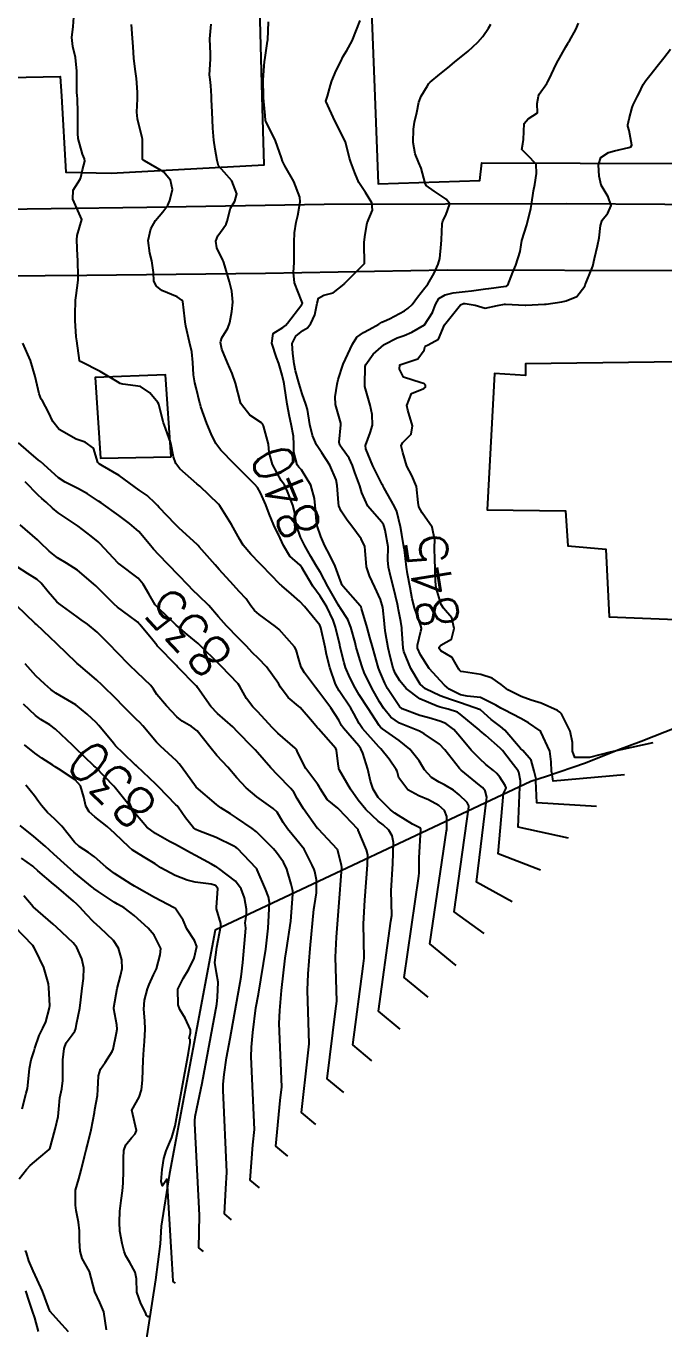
# Model space of a CAD drawing. Header units: metres. Extents: x 307586 to 320046, y 7427249 to 7434250.
# Drawn here: x 319494 to 319557.1, y 7428628 to 7428756.9 of the extents above; entities that cross this region are included whole.
import ezdxf
from ezdxf.enums import TextEntityAlignment as Align

# ---------------------------------------------------------------- set-up
doc = ezdxf.new("R2010")
doc.units = ezdxf.units.M
doc.header["$MEASUREMENT"] = 0
for name, color, linetype in [('Area', 45, 'Continuous'), ('Cotas', 45, 'Continuous'), ('Curvas de Nivel 1m', 11, 'Continuous'), ('Curvas de Nivel 5m', 15, 'Continuous'), ('Edificações', 30, 'Continuous'), ('Vias Primárias', 230, 'Continuous')]:
    doc.layers.add(name, color=color, linetype=linetype)
doc.styles.add('Style-STANDARD', font='STANDARD.shx')

msp = doc.modelspace()

# ---------------------------------------------------------------- linework, layer by layer
at = {"layer": 'Area'}
msp.add_polyline3d([(319558.42, 7428687.57, 845.15), (319554.83, 7428686.13, 845.5), (319552.5, 7428685.3, 845.86), (319549.33, 7428683.99, 845.67), (319545.47, 7428682.69, 852.3), (319543.92, 7428682.2, 843.13), (319512.7, 7428667.47, 0.03), (319508.17, 7428643.43, 827.41), (319507.34, 7428638.2, 827.09), (319507.26, 7428636.45, 827.18), (319506.81, 7428632.91, 826.7), (319505.06, 7428621.64, 825.88), (319504.81, 7428618.86, 830.16), (319503.83, 7428613.63, 826.97), (319502.09, 7428600.78, 822.8), (319501.4, 7428596.1, 822.7), (319500.56, 7428591.57, 821.16), (319498.28, 7428576.62, 822.18), (319498.15, 7428575.66, 822.3), (319497.5, 7428571.17, 822.11), (319497.42, 7428568.26, 822.09), (319496.98, 7428565.78, 822.77), (319495.34, 7428555.19, 822.14)], dxfattribs=at)
at = {"layer": 'Curvas de Nivel 1m', "flags": 128}
for points, elevation in [([(319499.06, 7428749.95), (319499.03, 7428750.4), (319499.01, 7428751.78), (319499.01, 7428752.45), (319498.87, 7428753.78), (319498.61, 7428754.88), (319498.53, 7428755.78), (319498.66, 7428756.86), (319498.72, 7428757.78)], 838), ([(319505.01, 7428749.95), (319505.01, 7428750.36), (319504.9, 7428751.71), (319504.77, 7428752.62), (319504.65, 7428753.71), (319504.59, 7428754.83), (319504.53, 7428755.71), (319504.42, 7428757.04)], 839), ([(319517.48, 7428749.95), (319517.43, 7428751.55), (319517.58, 7428753.43), (319517.6, 7428753.55), (319517.71, 7428754.24), (319517.88, 7428755.39), (319517.9, 7428755.55), (319517.97, 7428757.32)], 841), ([(319523.79, 7428749.95), (319524.1, 7428751.05), (319524.22, 7428751.47), (319524.65, 7428752.51), (319525.14, 7428753.47), (319525.33, 7428753.84), (319525.71, 7428754.47), (319526.23, 7428755.45), (319526.67, 7428756.51), (319527.03, 7428757.44)], 842), ([(319533.06, 7428749.95), (319533.07, 7428749.96), (319533.68, 7428750.98), (319533.83, 7428751.21), (319533.97, 7428751.36), (319534.9, 7428752.14), (319535.7, 7428752.78), (319536.37, 7428753.33), (319537.71, 7428754.42), (319538.19, 7428754.83), (319538.66, 7428755.3), (319539.16, 7428755.87), (319539.74, 7428756.69), (319539.97, 7428757.07)], 843), ([(319544.68, 7428749.95), (319544.73, 7428750.17), (319545.49, 7428751.22), (319545.57, 7428751.34), (319545.69, 7428751.57), (319546.46, 7428753.21), (319547.37, 7428754.85), (319547.57, 7428755.19), (319547.62, 7428755.29), (319547.73, 7428755.45), (319548.37, 7428756.56), (319548.61, 7428757.18)], 844), ([(319536.53, 7428664), (319533.92, 7428666.15), (319535.57, 7428677.3), (319535.59, 7428677.41), (319535.59, 7428677.86), (319535.59, 7428678.72), (319535.37, 7428679.32), (319534.82, 7428679.82), (319533.78, 7428680.39), (319532.83, 7428680.78), (319531.74, 7428681.37), (319530.85, 7428682.56), (319530.68, 7428683.2), (319530.59, 7428683.38), (319529.89, 7428684.41), (319529.09, 7428685.41), (319528.89, 7428685.63), (319527.26, 7428687.43), (319526.92, 7428687.93), (319526.41, 7428688.92), (319526.1, 7428689.44), (319524.96, 7428691.16), (319524.78, 7428691.46), (319524.61, 7428691.82), (319524.02, 7428693.47), (319523.72, 7428694.75), (319523.57, 7428695.47), (319523.13, 7428697.38), (319523.11, 7428697.48), (319523.03, 7428697.64), (319521.53, 7428699.5), (319521.06, 7428699.99), (319520.26, 7428700.7), (319519.3, 7428701.53), (319519.18, 7428701.63), (319519.08, 7428701.72), (319517.3, 7428703.55), (319517.1, 7428703.75), (319516.22, 7428704.67), (319515.47, 7428705.57), (319515.13, 7428706.12), (319514.31, 7428707.59), (319513.17, 7428709.44), (319513.04, 7428709.6), (319511.19, 7428711.38), (319511.06, 7428711.49), (319510.87, 7428711.62), (319509.21, 7428713.12), (319508.79, 7428713.65), (319508.58, 7428714.3), (319508.3, 7428715.66), (319507.79, 7428717.14), (319507.6, 7428717.67), (319507.28, 7428718.82), (319507.11, 7428719.49), (319507.01, 7428719.67), (319506.23, 7428720.61), (319505.31, 7428721.25), (319503.55, 7428721.48), (319503.31, 7428721.56), (319503.05, 7428721.72), (319501.33, 7428722.75), (319499.43, 7428723.68), (319499.34, 7428723.72), (319499.3, 7428723.77), (319499.28, 7428723.83), (319499, 7428725.77), (319498.96, 7428726.18), (319498.86, 7428727.78), (319498.84, 7428728.34), (319498.89, 7428729.78), (319498.95, 7428730.24), (319499.15, 7428731.77), (319499.16, 7428732.05), (319499.1, 7428733.77), (319499.09, 7428734.15), (319499.02, 7428735.77), (319499.06, 7428736.2), (319499.51, 7428737.77), (319498.63, 7428739.78), (319498.66, 7428740.66), (319499.33, 7428741.77), (319499.4, 7428741.93), (319499.57, 7428742.69), (319499.81, 7428743.54), (319499.78, 7428743.77), (319499.59, 7428744.23), (319499.16, 7428745.77), (319499.12, 7428746.26), (319499.13, 7428747.78), (319499.12, 7428748.29), (319499.07, 7428749.78), (319499.06, 7428749.95)], 838), ([(319539.31, 7428667.14), (319536.32, 7428669.31), (319537.78, 7428679.68), (319537.78, 7428679.78), (319537.63, 7428680.11), (319536.84, 7428680.87), (319536.27, 7428681.32), (319535.38, 7428681.86), (319534.85, 7428682.11), (319534.09, 7428682.57), (319533.39, 7428683.35), (319533.19, 7428683.68), (319532.87, 7428684.23), (319531.95, 7428685.37), (319530.9, 7428686.24), (319529.24, 7428687.41), (319529.06, 7428687.55), (319528.92, 7428687.73), (319527.81, 7428689.42), (319526.95, 7428690.77), (319526.55, 7428691.44), (319526.01, 7428692.48), (319525.6, 7428693.45), (319525.45, 7428693.92), (319525.06, 7428695.46), (319525.01, 7428695.7), (319524.58, 7428697.46), (319524.35, 7428698.16), (319523.73, 7428699.47), (319523.07, 7428700.51), (319522.36, 7428701.49), (319521.25, 7428703.35), (319521.17, 7428703.5), (319521.1, 7428703.57), (319520.07, 7428704.47), (319519.46, 7428705.52), (319519.13, 7428706.25), (319518.49, 7428707.54), (319518.04, 7428708.66), (319517.71, 7428709.54), (319517.18, 7428710.73), (319516.88, 7428711.25), (319516.62, 7428711.56), (319515.21, 7428712.98), (319514.58, 7428713.59), (319513.24, 7428714.96), (319512.77, 7428715.6), (319512.31, 7428716.56), (319511.87, 7428717.61), (319511.29, 7428719.23), (319511.2, 7428719.53), (319511.18, 7428719.62), (319510.81, 7428721.13), (319510.68, 7428721.63), (319510.55, 7428722.41), (319510.5, 7428723.63), (319510.39, 7428724.67), (319510.17, 7428725.64), (319509.81, 7428727.22), (319509.73, 7428727.64), (319509.69, 7428727.94), (319509.49, 7428729.65), (319509.41, 7428729.8), (319508.94, 7428730.13), (319507.42, 7428730.76), (319506.91, 7428731.16), (319506.62, 7428731.68), (319506.6, 7428732.53), (319506.43, 7428733.69), (319506.23, 7428734.45), (319506.08, 7428735.69), (319506.34, 7428736.85), (319506.79, 7428737.68), (319507.52, 7428738.52), (319508.02, 7428739.17), (319508.21, 7428739.66), (319508.48, 7428740.73), (319508.29, 7428741.66), (319507.57, 7428742.48), (319505.7, 7428743.58), (319505.58, 7428743.64), (319505.52, 7428743.7), (319505.5, 7428743.78), (319505.5, 7428745.7), (319505.47, 7428745.83), (319505, 7428747.71), (319504.95, 7428748.39), (319505.02, 7428749.71), (319505.01, 7428749.95)], 839), ([(319544.86, 7428673.43), (319540.67, 7428675.04), (319541.21, 7428681.01), (319541.43, 7428681.45), (319541.46, 7428681.56), (319541.38, 7428681.78), (319540.86, 7428682.63), (319540.56, 7428682.97), (319540.21, 7428683.27), (319539.47, 7428683.88), (319538.87, 7428684.42), (319538.02, 7428685.3), (319536.9, 7428686.64), (319536.31, 7428687.32), (319535.51, 7428687.92), (319534.92, 7428688.17), (319533.81, 7428688.47), (319532.93, 7428688.73), (319531.19, 7428689.38), (319530.94, 7428689.59), (319529.75, 7428691.4), (319529.48, 7428691.91), (319528.98, 7428693.07), (319528.85, 7428693.41), (319528.78, 7428693.62), (319528.28, 7428695.42), (319528, 7428696.43), (319527.73, 7428697.42), (319527.17, 7428699.31), (319527.13, 7428699.43), (319527.05, 7428699.55), (319525.35, 7428701.46), (319525.25, 7428701.62), (319525.09, 7428702.03), (319524.56, 7428703.47), (319524.03, 7428704.56), (319523.55, 7428705.48), (319523.14, 7428706.42), (319522.78, 7428707.48), (319522.71, 7428707.93), (319522.57, 7428709.49), (319522.51, 7428710.16), (319522.16, 7428711.49), (319521.22, 7428713.01), (319520.98, 7428713.26), (319520.79, 7428713.51), (319520.49, 7428714.76), (319520.49, 7428715.51), (319520.43, 7428716.33), (319520.21, 7428717.52), (319520.06, 7428718.29), (319519.82, 7428719.52), (319519.56, 7428721.28), (319519.52, 7428721.53), (319519.48, 7428721.68), (319519.33, 7428722.38), (319518.98, 7428723.53), (319518.77, 7428724.11), (319518.3, 7428725.54), (319518.43, 7428726.49), (319519.39, 7428727.08), (319519.64, 7428727.27), (319519.86, 7428727.52), (319521.27, 7428729.36), (319521.33, 7428729.5), (319521.26, 7428729.66), (319520.53, 7428731.52), (319520.45, 7428732.52), (319520.5, 7428733.52), (319520.51, 7428734.48), (319520.52, 7428735.52), (319520.55, 7428736.46), (319520.7, 7428737.52), (319520.86, 7428738.18), (319521.11, 7428739.51), (319521.06, 7428739.99), (319520.47, 7428741.52), (319519.58, 7428743.09), (319519.36, 7428743.53), (319519.26, 7428743.86), (319518.65, 7428745.54), (319517.71, 7428747.48), (319517.68, 7428747.55), (319517.64, 7428748.04), (319517.52, 7428749.43), (319517.51, 7428749.55), (319517.49, 7428749.72), (319517.48, 7428749.95)], 841), ([(319547.64, 7428676.57), (319542.67, 7428677.68), (319542.81, 7428681.63), (319542.89, 7428681.92), (319542.9, 7428682.26), (319542.72, 7428683.1), (319542.66, 7428683.24), (319541.97, 7428684.15), (319541.1, 7428685.26), (319540.89, 7428685.49), (319539.45, 7428686.73), (319538.91, 7428687.2), (319538.8, 7428687.29), (319536.93, 7428688.86), (319536.65, 7428689.03), (319535.72, 7428689.33), (319534.94, 7428689.55), (319534.64, 7428689.64), (319532.95, 7428690.35), (319531.59, 7428691.37), (319530.97, 7428692.13), (319530.5, 7428692.91), (319530.31, 7428693.39), (319530.03, 7428694.43), (319529.81, 7428695.4), (319529.55, 7428696.88), (319529.48, 7428697.4), (319529.44, 7428697.81), (319529.26, 7428699.41), (319529.06, 7428700.19), (319528.5, 7428701.42), (319527.97, 7428702.54), (319527.67, 7428703.42), (319527.52, 7428705.02), (319527.49, 7428705.43), (319527.13, 7428706.18), (319526.21, 7428707.44), (319525.74, 7428708.03), (319525.17, 7428708.93), (319524.94, 7428709.46), (319524.88, 7428709.76), (319524.76, 7428711.46), (319524.65, 7428712.02), (319524.05, 7428713.47), (319523.24, 7428714.7), (319522.71, 7428715.49), (319522.33, 7428716.42), (319522.07, 7428717.49), (319521.81, 7428718.97), (319521.67, 7428719.5), (319521.31, 7428720.52), (319520.99, 7428721.5), (319520.63, 7428722.8), (319520.5, 7428723.51), (319520.36, 7428724.52), (319520.3, 7428725.52), (319520.66, 7428726.23), (319521.38, 7428726.78), (319521.83, 7428727.05), (319522.17, 7428727.49), (319522.55, 7428728.34), (319522.78, 7428729.49), (319522.92, 7428729.99), (319523.43, 7428730.3), (319524.37, 7428730.53), (319525.44, 7428731.38), (319525.48, 7428731.42), (319525.53, 7428731.46), (319527.46, 7428733.43), (319527.42, 7428735.37), (319527.42, 7428735.43), (319527.42, 7428735.49), (319527.49, 7428736.04), (319527.68, 7428737.26), (319527.73, 7428737.43), (319528.27, 7428738.68), (319528.2, 7428739.42), (319527.55, 7428740.43), (319526.9, 7428741.44), (319526.52, 7428742.39), (319526.11, 7428743.45), (319525.98, 7428743.85), (319525.6, 7428745.46), (319524.57, 7428747.47), (319523.65, 7428749.48), (319523.79, 7428749.95)], 842), ([(319550.41, 7428679.71), (319544.51, 7428680.09), (319544.42, 7428682.25), (319544.44, 7428682.41), (319544.3, 7428682.94), (319544.23, 7428683.22), (319543.96, 7428684.31), (319543.11, 7428685.24), (319542.89, 7428685.44), (319541.35, 7428687.26), (319540.92, 7428687.62), (319539.98, 7428688.33), (319538.93, 7428689.29), (319536.94, 7428689.97), (319535.96, 7428690.31), (319534.95, 7428690.67), (319533.5, 7428691.35), (319532.97, 7428691.82), (319532.04, 7428693.37), (319531.35, 7428695.03), (319531.27, 7428695.38), (319531.16, 7428697.25), (319531.15, 7428697.38), (319531.04, 7428698), (319530.83, 7428699.16), (319530.79, 7428699.38), (319530.71, 7428699.74), (319530.32, 7428701.39), (319530.08, 7428702.38), (319529.82, 7428703.4), (319529.78, 7428704.07), (319529.79, 7428705.4), (319529.49, 7428707.06), (319529.41, 7428707.41), (319529.35, 7428707.6), (319529.16, 7428707.88), (319527.79, 7428709.42), (319527.19, 7428710.75), (319527, 7428711.43), (319526.52, 7428712.75), (319526.27, 7428713.44), (319525.94, 7428714.16), (319525.24, 7428715.13), (319525.03, 7428715.46), (319524.95, 7428715.76), (319525.13, 7428717.46), (319525.11, 7428717.62), (319524.6, 7428719.47), (319524.55, 7428720.22), (319524.76, 7428721.47), (319524.85, 7428721.94), (319525.34, 7428723.46), (319526.26, 7428725.45), (319526.69, 7428726.13), (319527.38, 7428726.6), (319527.93, 7428726.88), (319528.87, 7428727.42), (319529.19, 7428727.62), (319529.4, 7428727.72), (319529.94, 7428727.94), (319531.41, 7428728.74), (319531.78, 7428729), (319532.17, 7428729.37), (319532.7, 7428730.09), (319533.44, 7428731), (319533.6, 7428731.2), (319533.73, 7428731.36), (319534.36, 7428732.45), (319534.76, 7428733.35), (319534.9, 7428733.92), (319535.05, 7428735.34), (319535.08, 7428735.75), (319535.15, 7428737.34), (319535.22, 7428737.64), (319535.52, 7428738.2), (319535.9, 7428739.33), (319535.54, 7428739.77), (319534.35, 7428740.56), (319533.56, 7428741.14), (319533.45, 7428741.36), (319533.07, 7428742.86), (319532.85, 7428743.37), (319532.48, 7428744.26), (319532.29, 7428745.38), (319532.3, 7428746.71), (319532.41, 7428747.38), (319532.63, 7428748.36), (319532.84, 7428749.37), (319533.06, 7428749.95)], 843), ([(319553.19, 7428682.86), (319546.13, 7428682.23), (319546.03, 7428682.87), (319546.03, 7428682.92), (319545.97, 7428683.2), (319545.92, 7428684.15), (319545.79, 7428685.2), (319544.91, 7428687.11), (319544.83, 7428687.21), (319543.69, 7428688), (319542.92, 7428688.43), (319541.26, 7428689.26), (319540.94, 7428689.43), (319540.46, 7428689.74), (319538.95, 7428690.51), (319537.63, 7428690.62), (319536.95, 7428690.77), (319535.85, 7428691.33), (319535.36, 7428691.73), (319534.97, 7428692.13), (319533.87, 7428693.35), (319533, 7428694.7), (319532.72, 7428695.36), (319532.69, 7428695.68), (319533.03, 7428697.05), (319533.11, 7428697.28), (319533.11, 7428697.36), (319533.04, 7428697.59), (319532.42, 7428699.37), (319532.19, 7428700.24), (319531.98, 7428701.37), (319531.73, 7428702.74), (319531.63, 7428703.37), (319531.41, 7428705.09), (319531.36, 7428705.38), (319531.14, 7428706.62), (319531.01, 7428707.38), (319530.66, 7428708.88), (319530.44, 7428709.39), (319529.41, 7428711.2), (319529.3, 7428711.41), (319529.26, 7428711.47), (319529.2, 7428711.55), (319528.29, 7428713.42), (319527.58, 7428715.09), (319527.55, 7428715.43), (319528.02, 7428716.67), (319528.25, 7428717.42), (319528.23, 7428718.47), (319528.03, 7428719.42), (319527.51, 7428721.24), (319527.48, 7428721.43), (319527.54, 7428723.23), (319527.6, 7428723.43), (319528.31, 7428724.46), (319529.36, 7428725.38), (319529.4, 7428725.41), (319530.7, 7428726.07), (319531.38, 7428726.31), (319532.14, 7428726.62), (319533.39, 7428727.36), (319534.19, 7428728.57), (319534.49, 7428729.35), (319534.81, 7428729.96), (319535.43, 7428730.31), (319536.24, 7428730.52), (319537.43, 7428730.66), (319538.04, 7428730.7), (319539.44, 7428730.91), (319539.76, 7428730.96), (319541.44, 7428731.16), (319541.52, 7428731.18), (319541.64, 7428731.26), (319542.14, 7428732.57), (319542.43, 7428733.25), (319542.85, 7428734.61), (319542.94, 7428735.25), (319543.03, 7428735.7), (319543.51, 7428737.24), (319543.91, 7428738.86), (319543.98, 7428739.24), (319544.18, 7428740.61), (319544.3, 7428741.23), (319544.48, 7428742.33), (319544.45, 7428743.23), (319543.59, 7428744.12), (319543.03, 7428744.68), (319543.12, 7428745.25), (319543.17, 7428745.69), (319543.25, 7428747.25), (319543.64, 7428747.71), (319544.57, 7428748.31), (319544.53, 7428749.23), (319544.68, 7428749.95)], 844), ([(319533.75, 7428660.85), (319531.38, 7428662.81), (319532.82, 7428672.83), (319532.87, 7428673.17), (319532.86, 7428674.63), (319533.03, 7428677.48), (319533, 7428677.56), (319532.8, 7428677.66), (319532.21, 7428677.96), (319530.81, 7428678.82), (319530.47, 7428679.05), (319530.03, 7428679.39), (319528.83, 7428680.61), (319528.32, 7428681.42), (319528.05, 7428682.22), (319527.78, 7428683.42), (319527.31, 7428684.99), (319527.1, 7428685.43), (319526.89, 7428685.71), (319525.4, 7428687.45), (319525.2, 7428687.74), (319524.92, 7428688.26), (319524.14, 7428689.47), (319522.96, 7428691.05), (319522.61, 7428691.48), (319521.52, 7428692.95), (319521.2, 7428693.5), (319520.99, 7428694.15), (319520.7, 7428695.21), (319520.54, 7428695.51), (319519.03, 7428697.21), (319518.67, 7428697.53), (319517.04, 7428698.7), (319516.58, 7428699.09), (319516.22, 7428699.56), (319515.75, 7428700.26), (319515.07, 7428700.99), (319514.5, 7428701.59), (319513.1, 7428703.17), (319512.71, 7428703.6), (319511.12, 7428705.41), (319511.02, 7428705.52), (319510.91, 7428705.62), (319509.15, 7428707.23), (319508.73, 7428707.65), (319507.17, 7428709.3), (319506.98, 7428709.48), (319506.8, 7428709.68), (319505.97, 7428710.48), (319505.19, 7428711.01), (319504.18, 7428711.71), (319503.2, 7428712.46), (319501.54, 7428713.41), (319501.22, 7428713.59), (319501.1, 7428713.74), (319500.65, 7428715.16), (319499.83, 7428715.76), (319499.25, 7428715.95), (319498.96, 7428716.06), (319497.26, 7428716.99), (319496.64, 7428717.8), (319496.21, 7428718.73), (319495.61, 7428719.82), (319495.49, 7428720.01), (319495.3, 7428720.52), (319495, 7428721.82), (319494.91, 7428722.23), (319494.44, 7428723.83), (319493.67, 7428725.53)], 837), ([(319530.98, 7428657.71), (319528.85, 7428659.47), (319530.07, 7428668.36), (319530.16, 7428668.94), (319530.11, 7428671.37), (319530.27, 7428674.08), (319530.33, 7428676.17), (319530.21, 7428676.82), (319529.87, 7428677.39), (319529.3, 7428677.9), (319528.8, 7428678.28), (319527.61, 7428679.42), (319526.83, 7428680.35), (319526.07, 7428681.44), (319524.99, 7428683.32), (319524.93, 7428683.45), (319524.92, 7428683.5), (319524.87, 7428683.93), (319524.71, 7428685.29), (319524.62, 7428685.46), (319522.91, 7428687.39), (319522.83, 7428687.48), (319522.32, 7428688.08), (319521.11, 7428689.5), (319520.93, 7428689.65), (319519.93, 7428690.5), (319519.17, 7428691.53), (319518.96, 7428691.87), (319517.76, 7428693.54), (319516.99, 7428694.35), (319516.37, 7428694.94), (319515.78, 7428695.57), (319515.01, 7428696.38), (319513.81, 7428697.59), (319513.04, 7428698.48), (319512.06, 7428699.61), (319511.06, 7428700.58), (319510.53, 7428701.09), (319509.98, 7428701.64), (319509.09, 7428702.55), (319508.04, 7428703.66), (319507.11, 7428704.61), (319506.6, 7428705.16), (319506.17, 7428705.68), (319505.14, 7428706.9), (319504.24, 7428707.71), (319503.16, 7428708.48), (319501.41, 7428709.74), (319501.17, 7428709.91), (319500.06, 7428710.64), (319499.19, 7428711.13), (319497.87, 7428711.78), (319497.2, 7428712.22), (319495.42, 7428713.82), (319495.31, 7428713.91), (319495.22, 7428713.98), (319494.27, 7428714.8), (319493.24, 7428715.68)], 836), ([(319525.42, 7428651.42), (319523.77, 7428652.79), (319524.59, 7428659.48), (319524.72, 7428660.47), (319524.59, 7428664.83), (319524.68, 7428666.81), (319524.93, 7428669.81), (319525.22, 7428673.68), (319525.2, 7428673.9), (319524.78, 7428675.45), (319524.76, 7428675.49), (319522.93, 7428677.48), (319522.85, 7428677.54), (319522.79, 7428677.59), (319521.43, 7428679.49), (319520.82, 7428680.51), (319520.46, 7428681.14), (319520.17, 7428681.51), (319518.85, 7428682.86), (319518.2, 7428683.54), (319516.88, 7428685.05), (319516.64, 7428685.32), (319516.41, 7428685.56), (319514.91, 7428687.11), (319514.43, 7428687.58), (319512.93, 7428688.93), (319512.26, 7428689.61), (319510.95, 7428691.48), (319510.9, 7428691.57), (319510.86, 7428691.62), (319508.98, 7428693.52), (319508.86, 7428693.65), (319507, 7428695.58), (319506.96, 7428695.63), (319506.92, 7428695.67), (319506.53, 7428696.16), (319505.26, 7428697.7), (319505.15, 7428697.82), (319505.04, 7428697.93), (319504.15, 7428698.6), (319503.05, 7428699.42), (319502.72, 7428699.72), (319501.07, 7428701.37), (319500.88, 7428701.55), (319500.66, 7428701.75), (319499.09, 7428703.08), (319497.99, 7428703.78), (319497.11, 7428704.31), (319496.28, 7428704.97), (319495.4, 7428705.82), (319495.13, 7428706.08), (319493.42, 7428707.57)], 834), ([(319522.65, 7428648.28), (319521.23, 7428649.45), (319521.86, 7428655.05), (319522, 7428656.24), (319521.81, 7428661.54), (319521.88, 7428663.17), (319522.09, 7428665.66), (319522.46, 7428669.57), (319522.52, 7428669.94), (319522.71, 7428671.19), (319522.72, 7428672.47), (319522.55, 7428673.29), (319522.49, 7428673.48), (319522.3, 7428673.93), (319521.48, 7428675.49), (319520.78, 7428676.4), (319519.85, 7428677.51), (319519.43, 7428678.15), (319518.81, 7428679.14), (319518.43, 7428679.53), (319516.82, 7428680.68), (319515.77, 7428681.56), (319514.85, 7428682.55), (319513.94, 7428683.59), (319512.87, 7428684.76), (319512.18, 7428685.61), (319510.91, 7428687.21), (319510.34, 7428687.63), (319509.43, 7428688.16), (319508.92, 7428688.59), (319507.88, 7428689.66), (319506.94, 7428690.78), (319506.6, 7428691.33), (319506.32, 7428691.68), (319504.97, 7428692.96), (319504.21, 7428693.71), (319503, 7428694.94), (319502.24, 7428695.73), (319501.02, 7428696.97), (319500.07, 7428697.75), (319499.46, 7428698.19), (319499.04, 7428698.49), (319497.25, 7428699.79), (319497.05, 7428699.96), (319496.19, 7428700.93), (319495.48, 7428701.81), (319495.08, 7428702.17), (319494.15, 7428702.76), (319493.1, 7428703.43)], 833), ([(319519.87, 7428645.14), (319518.7, 7428646.11), (319519.13, 7428650.63), (319519.29, 7428652), (319519.03, 7428658.25), (319519.09, 7428659.54), (319519.25, 7428661.51), (319519.61, 7428664.71), (319519.75, 7428665.55), (319520.19, 7428668.37), (319520.38, 7428671.04), (319520.38, 7428671.34), (319520.35, 7428671.51), (319520.21, 7428672.02), (319519.77, 7428673.51), (319519.45, 7428674.22), (319518.76, 7428675.17), (319518.45, 7428675.53), (319516.79, 7428677.21), (319516.36, 7428677.55), (319514.8, 7428678.58), (319514.21, 7428678.98), (319513.27, 7428679.59), (319512.99, 7428679.78), (319512.82, 7428679.92), (319510.83, 7428681.62), (319509.37, 7428683.64), (319509.15, 7428683.93), (319508.87, 7428684.22), (319507.29, 7428685.67), (319506.89, 7428686.08), (319505.55, 7428687.69), (319505.23, 7428688.01), (319504.92, 7428688.31), (319503.54, 7428689.71), (319502.94, 7428690.33), (319501.51, 7428691.73), (319500.96, 7428692.24), (319499.17, 7428693.77), (319499.06, 7428693.85), (319498.98, 7428693.92), (319497.05, 7428695.79), (319497, 7428695.84), (319496.38, 7428696.43), (319495.03, 7428697.7), (319494.91, 7428697.82), (319493.05, 7428699.6)], 832), ([(319517.09, 7428641.99), (319516.16, 7428642.76), (319516.43, 7428646.25), (319516.57, 7428647.77), (319516.26, 7428654.96), (319516.29, 7428655.9), (319516.41, 7428657.36), (319516.72, 7428659.81), (319516.97, 7428661.16), (319517.72, 7428665.61), (319517.93, 7428667.7), (319518.06, 7428670.21), (319517.96, 7428670.79), (319517.66, 7428671.54), (319516.85, 7428673.44), (319516.8, 7428673.55), (319516.74, 7428673.63), (319514.89, 7428675.57), (319514.76, 7428675.67), (319514.55, 7428675.79), (319512.78, 7428676.65), (319511.09, 7428677.32), (319510.79, 7428677.45), (319510.54, 7428677.62), (319509.76, 7428678.59), (319509.02, 7428679.65), (319508.93, 7428679.77), (319508.82, 7428679.89), (319507.1, 7428681.67), (319506.84, 7428681.93), (319504.96, 7428683.7), (319504.91, 7428683.74), (319504.86, 7428683.77), (319503.57, 7428685.02), (319502.88, 7428685.68), (319502.84, 7428685.72), (319502.64, 7428685.97), (319501.19, 7428687.74), (319500.92, 7428688.04), (319500.03, 7428688.86), (319498.93, 7428689.77), (319496.94, 7428690.94), (319496.45, 7428691.3), (319495.85, 7428691.81), (319494.97, 7428692.64), (319493.9, 7428693.83)], 831), ([(319511.54, 7428635.71), (319511.08, 7428636.08), (319511.1, 7428637.61), (319511.13, 7428639.31), (319510.69, 7428648.36), (319510.7, 7428648.63), (319510.73, 7428649.05), (319510.87, 7428649.85), (319511.42, 7428652.37), (319512.85, 7428660.18), (319512.93, 7428660.87), (319512.99, 7428662.35), (319512.82, 7428663.26), (319512.65, 7428664.3), (319512.87, 7428665.82), (319513.26, 7428667.88), (319513.25, 7428668.16), (319512.83, 7428669.6), (319512.83, 7428669.73), (319512.95, 7428671.6), (319512.72, 7428671.89), (319512.29, 7428672.04), (319510.72, 7428672.24), (319509.94, 7428672.42), (319508.73, 7428672.88), (319507.33, 7428673.66), (319506.75, 7428674.04), (319505.78, 7428674.65), (319504.76, 7428675.25), (319504.5, 7428675.43), (319504.2, 7428675.7), (319502.78, 7428677.04), (319502, 7428677.73), (319500.8, 7428678.69), (319500.25, 7428679.19), (319499.9, 7428679.75), (319499.71, 7428680.65), (319499.38, 7428681.76), (319498.84, 7428682.34), (319497.2, 7428683.44), (319496.86, 7428683.65), (319496.65, 7428683.79), (319495.57, 7428684.51), (319494.87, 7428685), (319493.85, 7428685.83)], 829), ([(319508.76, 7428632.56), (319508.55, 7428632.74), (319508.51, 7428633.39), (319508.41, 7428635.06), (319507.96, 7428642.78), (319507.91, 7428642.87), (319507.75, 7428642.6), (319507.5, 7428642.19), (319507.35, 7428642.62), (319507.47, 7428643.83), (319507.63, 7428644.89), (319507.85, 7428645.66), (319508.02, 7428646.05), (319508.42, 7428646.99), (319508.74, 7428648.13), (319510.07, 7428655.34), (319510.22, 7428656.37), (319510.21, 7428656.64), (319510.12, 7428656.78), (319510.24, 7428657.32), (319510.24, 7428657.62), (319509.72, 7428658.79), (319509.21, 7428659.64), (319509.02, 7428660.09), (319509.01, 7428661.64), (319509.53, 7428662.72), (319510.1, 7428663.63), (319510.63, 7428664.71), (319510.89, 7428665.86), (319510.66, 7428666.48), (319509.9, 7428667.63), (319509.53, 7428668.49), (319508.75, 7428669.65), (319508.72, 7428669.67), (319508.69, 7428669.69), (319508.63, 7428669.71), (319506.7, 7428670.71), (319504.95, 7428671.69), (319504.71, 7428671.83), (319504.39, 7428672.03), (319502.73, 7428673.09), (319501.91, 7428673.73), (319500.75, 7428674.73), (319500.17, 7428675.16), (319499.24, 7428675.76), (319498.77, 7428676.2), (319497.54, 7428677.78), (319496.8, 7428678.49), (319496.12, 7428679.12), (319495.51, 7428679.81), (319495.22, 7428680.22), (319494.82, 7428680.77), (319493.98, 7428681.83)], 828), ([(319506.12, 7428629.27), (319506.11, 7428629.27), (319506.07, 7428629.26), (319506.01, 7428629.27), (319505.92, 7428629.39), (319505.81, 7428629.67), (319505.35, 7428630.55), (319504.95, 7428631.68), (319504.92, 7428633.02), (319504.78, 7428633.68), (319504.27, 7428634.63), (319503.85, 7428635.27), (319503.68, 7428635.7), (319503.49, 7428636.51), (319503.27, 7428637.71), (319503.23, 7428638.61), (319503.27, 7428639.71), (319503.39, 7428640.75), (319503.53, 7428641.7), (319503.6, 7428642.47), (319503.63, 7428643.7), (319503.62, 7428644.93), (319503.65, 7428645.7), (319503.85, 7428646.26), (319504.42, 7428646.94), (319504.79, 7428647.33), (319504.9, 7428647.69), (319504.45, 7428649.69), (319505.18, 7428650.97), (319505.41, 7428651.68), (319505.52, 7428652.64), (319505.54, 7428653.68), (319505.58, 7428654.62), (319505.65, 7428655.68), (319505.72, 7428656.49), (319505.78, 7428657.68), (319505.73, 7428658.51), (319505.65, 7428659.68), (319505.71, 7428660.55), (319505.99, 7428661.68), (319506.16, 7428662.11), (319506.61, 7428663.07), (319506.81, 7428663.48), (319506.88, 7428663.67), (319507.25, 7428665.06), (319507.31, 7428665.66), (319506.66, 7428666.99), (319506.06, 7428667.68), (319504.69, 7428668.93), (319504.27, 7428669.28), (319503.68, 7428669.71), (319503.04, 7428670.06), (319502.7, 7428670.26), (319501.14, 7428671.31), (319500.71, 7428671.6), (319500.63, 7428671.66), (319500.54, 7428671.74), (319498.73, 7428673.23), (319498.08, 7428673.78), (319496.75, 7428674.99), (319495.87, 7428675.8), (319494.78, 7428676.75), (319493.42, 7428677.83)], 827), ([(319501.96, 7428627.95), (319501.68, 7428629.73), (319501.29, 7428630.66), (319500.79, 7428631.73), (319500.26, 7428633.74), (319499.54, 7428635.02), (319499.34, 7428635.75), (319499.29, 7428636.77), (319499.27, 7428637.76), (319499.18, 7428638.61), (319498.96, 7428639.76), (319498.87, 7428640.29), (319498.89, 7428641.76), (319499.22, 7428642.9), (319499.46, 7428643.75), (319499.76, 7428645.11), (319499.95, 7428645.75), (319500.04, 7428646.11), (319500.43, 7428647.74), (319500.75, 7428649.44), (319500.81, 7428649.74), (319501.06, 7428651.15), (319501.1, 7428651.73), (319501.15, 7428653.08), (319501.36, 7428653.73), (319501.82, 7428654.41), (319502.52, 7428655.48), (319502.61, 7428655.72), (319502.93, 7428657.33), (319502.99, 7428657.71), (319502.97, 7428658.13), (319502.69, 7428659.72), (319502.69, 7428659.84), (319503.01, 7428661.71), (319503.34, 7428662.98), (319503.51, 7428663.71), (319503.48, 7428664.56), (319503.15, 7428665.71), (319502.65, 7428666.47), (319501.32, 7428667.73), (319500.68, 7428668.3), (319499.96, 7428669.02), (319499.3, 7428669.76), (319499, 7428670.07), (319498.7, 7428670.34), (319497.01, 7428671.79), (319496.72, 7428672.04), (319495.17, 7428673.37), (319494.74, 7428673.74), (319494.65, 7428673.81), (319493.55, 7428674.62)], 826), ([(319493.6, 7428649.82), (319494.02, 7428651.36), (319494.14, 7428651.82), (319494.18, 7428652.11), (319494.32, 7428653.81), (319494.51, 7428654.66), (319494.79, 7428655.54), (319494.86, 7428655.81), (319495.28, 7428657.07), (319495.65, 7428657.8), (319495.94, 7428658.41), (319496.31, 7428659.79), (319496.33, 7428660.04), (319496.26, 7428661.79), (319496.22, 7428662.17), (319495.76, 7428663.8), (319494.94, 7428665.51), (319494.77, 7428665.81), (319494.65, 7428665.98), (319492.85, 7428667.84)], 824), ([(319495.24, 7428627.8), (319494.86, 7428629.15), (319494.63, 7428629.81), (319494.22, 7428630.99), (319494.04, 7428631.62), (319493.97, 7428631.81)], 824)]:
    msp.add_lwpolyline(points, dxfattribs=dict(at, elevation=elevation))
at = {"layer": 'Curvas de Nivel 5m', "flags": 128}
for points, elevation in [([(319512.33, 7428749.95), (319512.27, 7428751.03), (319512.2, 7428751.62), (319512.15, 7428752.09), (319512.22, 7428753.62), (319512.23, 7428754.15), (319512.16, 7428755.62), (319512.3, 7428757.07)], 840), ([(319554.45, 7428749.95), (319554.58, 7428750.2), (319555.03, 7428751.11), (319555.29, 7428751.5), (319555.69, 7428752.02), (319556.52, 7428753.09), (319557.05, 7428753.75), (319557.73, 7428754.62)], 845), ([(319542.08, 7428670.28), (319538.55, 7428672.24), (319539.52, 7428680.36), (319539.57, 7428680.65), (319539.39, 7428681.28), (319539.14, 7428681.58), (319538.85, 7428681.83), (319537.02, 7428683.31), (319536.86, 7428683.47), (319535.42, 7428685.32), (319534.89, 7428685.88), (319533.37, 7428686.89), (319532.91, 7428687.15), (319532.42, 7428687.36), (319530.92, 7428687.97), (319530.08, 7428688.55), (319529.37, 7428689.4), (319528.94, 7428690.06), (319528.18, 7428691.42), (319527.42, 7428692.98), (319527.25, 7428693.43), (319526.99, 7428694.24), (319526.73, 7428695.16), (319526.65, 7428695.44), (319526.53, 7428695.92), (319526.12, 7428697.44), (319525.81, 7428698.22), (319525.05, 7428699.36), (319524.99, 7428699.46), (319524.89, 7428699.62), (319523.84, 7428701.47), (319523.1, 7428702.85), (319522.73, 7428703.48), (319522.15, 7428704.45), (319521.57, 7428705.5), (319521.14, 7428706.36), (319520.74, 7428707.51), (319520.53, 7428708.88), (319520.39, 7428709.51), (319519.85, 7428710.86), (319519.56, 7428711.52), (319519.4, 7428711.72), (319519.21, 7428711.95), (319518.35, 7428713.54), (319518.05, 7428714.72), (319517.98, 7428715.54), (319517.47, 7428717.35), (319517.38, 7428717.55), (319517.27, 7428717.66), (319516.13, 7428718.42), (319515.29, 7428719.48), (319515.24, 7428719.58), (319515.21, 7428719.66), (319514.71, 7428721.59), (319514.37, 7428722.55), (319513.91, 7428723.59), (319513.36, 7428724.94), (319513.23, 7428725.6), (319513.24, 7428725.73), (319513.37, 7428726.05), (319513.95, 7428727.03), (319514.13, 7428727.59), (319514.34, 7428728.66), (319514.43, 7428729.59), (319514.33, 7428730.68), (319514.11, 7428731.59), (319513.54, 7428733.52), (319513.51, 7428733.6), (319513.46, 7428733.74), (319512.85, 7428734.98), (319512.75, 7428735.61), (319512.95, 7428736.15), (319513.5, 7428736.89), (319513.79, 7428737.32), (319513.88, 7428737.6), (319514.22, 7428738.9), (319514.63, 7428739.59), (319514.83, 7428740.3), (319514.33, 7428741.59), (319513.57, 7428742.44), (319513.04, 7428743.08), (319512.89, 7428743.61), (319512.71, 7428744.73), (319512.55, 7428745.62), (319512.45, 7428746.79), (319512.43, 7428747.62), (319512.4, 7428748.38), (319512.34, 7428749.62), (319512.33, 7428749.95)], 840), ([(319555.97, 7428686), (319551.75, 7428685.08), (319549.7, 7428684.57), (319548.25, 7428684.55), (319548.04, 7428685.18), (319548.02, 7428686.05), (319547.8, 7428687.18), (319546.93, 7428688.89), (319546.79, 7428689.05), (319546.56, 7428689.2), (319544.94, 7428689.92), (319543.94, 7428690.24), (319542.95, 7428690.58), (319541.65, 7428691.25), (319540.97, 7428691.78), (319540.1, 7428692.4), (319538.98, 7428692.78), (319537.24, 7428693.05), (319536.98, 7428693.08), (319536.86, 7428693.19), (319536.79, 7428693.31), (319536.13, 7428694.46), (319535, 7428695.11), (319534.84, 7428695.34), (319534.86, 7428695.49), (319535.01, 7428695.66), (319536.06, 7428696.28), (319536.34, 7428697.32), (319536.09, 7428698.37), (319535.28, 7428699.34), (319535.06, 7428699.7), (319534.56, 7428701.35), (319534.47, 7428701.96), (319534.44, 7428703.35), (319534.41, 7428704.05), (319534.39, 7428705.35), (319534.43, 7428706.06), (319534.17, 7428707.35), (319533.17, 7428708.77), (319532.85, 7428709.36), (319532.77, 7428709.77), (319532.59, 7428711.37), (319532.14, 7428712.44), (319531.66, 7428713.38), (319531.24, 7428714.71), (319531.11, 7428715.25), (319531.1, 7428715.38), (319531.13, 7428715.49), (319531.25, 7428715.73), (319532.08, 7428716.55), (319532.21, 7428717.37), (319531.75, 7428718.91), (319531.64, 7428719.38), (319532.11, 7428720.57), (319533.32, 7428721.04), (319533.5, 7428721.18), (319533.5, 7428721.36), (319533.32, 7428721.56), (319533.06, 7428721.63), (319531.33, 7428722.18), (319530.91, 7428722.96), (319530.96, 7428723.39), (319531.34, 7428723.54), (319532.74, 7428723.98), (319533.36, 7428724.86), (319533.47, 7428725.25), (319533.77, 7428725.36), (319534.77, 7428725.95), (319535.39, 7428727.34), (319536.96, 7428729.32), (319537.26, 7428729.46), (319537.42, 7428729.47), (319538.4, 7428729.3), (319539.41, 7428729.01), (319540.62, 7428729.27), (319541.3, 7428729.38), (319541.41, 7428729.38), (319543.35, 7428729.31), (319543.41, 7428729.31), (319545.26, 7428729.38), (319545.42, 7428729.39), (319546.97, 7428729.64), (319547.42, 7428729.73), (319548.45, 7428730.16), (319549.24, 7428731.17), (319549.3, 7428731.31), (319549.45, 7428731.7), (319550.03, 7428733.16), (319550.21, 7428733.9), (319550.51, 7428735.15), (319550.68, 7428735.97), (319550.79, 7428737.16), (319550.96, 7428737.71), (319551.53, 7428738.4), (319551.87, 7428739.15), (319551.55, 7428740.01), (319550.85, 7428741.16), (319550.66, 7428742.07), (319550.61, 7428743.16), (319550.84, 7428743.91), (319551.6, 7428744.39), (319552.18, 7428744.56), (319553.61, 7428744.89), (319553.79, 7428744.94), (319553.91, 7428745.12), (319553.63, 7428746.58), (319553.5, 7428746.99), (319553.5, 7428747.12), (319553.64, 7428747.74), (319553.93, 7428748.84), (319554.03, 7428749.12), (319554.45, 7428749.95)], 845), ([(319528.2, 7428654.57), (319526.31, 7428656.13), (319527.32, 7428663.92), (319527.44, 7428664.71), (319527.36, 7428668.11), (319527.48, 7428670.45), (319527.77, 7428673.96), (319527.78, 7428674.93), (319527.67, 7428675.42), (319526.85, 7428677.37), (319526.82, 7428677.43), (319526.79, 7428677.46), (319524.93, 7428679.45), (319524.81, 7428679.54), (319523.76, 7428680.4), (319523.08, 7428681.48), (319523, 7428681.64), (319522.84, 7428681.88), (319521.66, 7428683.49), (319520.88, 7428685.04), (319520.74, 7428685.36), (319520.62, 7428685.5), (319518.9, 7428686.97), (319518.34, 7428687.54), (319516.93, 7428689.08), (319516.68, 7428689.31), (319516.41, 7428689.56), (319515.79, 7428690.41), (319515.15, 7428691.58), (319514.96, 7428691.86), (319513.28, 7428693.6), (319512.99, 7428693.9), (319511.23, 7428695.62), (319511.01, 7428695.83), (319509.94, 7428696.72), (319509.03, 7428697.48), (319508.84, 7428697.65), (319507.05, 7428699.36), (319506.89, 7428699.52), (319506.77, 7428699.67), (319506.14, 7428700.76), (319505.59, 7428701.69), (319505.08, 7428702.3), (319503.19, 7428703.72), (319503.1, 7428703.79), (319501.29, 7428705.74), (319501.13, 7428705.9), (319500.43, 7428706.45), (319499.15, 7428707.44), (319498.65, 7428707.78), (319497.16, 7428708.75), (319496.6, 7428709.23), (319495.97, 7428709.81), (319495.54, 7428710.18), (319495.18, 7428710.52), (319493.92, 7428711.83)], 835), ([(319514.32, 7428638.85), (319513.62, 7428639.43), (319513.75, 7428641.9), (319513.85, 7428643.54), (319513.47, 7428651.66), (319513.49, 7428652.27), (319513.57, 7428653.2), (319513.82, 7428654.87), (319514.19, 7428656.76), (319515.27, 7428662.88), (319515.44, 7428664.3), (319515.73, 7428667.68), (319515.71, 7428667.95), (319515.67, 7428668.22), (319515.72, 7428668.6), (319515.8, 7428669.12), (319515.79, 7428669.56), (319515.59, 7428670.67), (319515.27, 7428671.56), (319514.72, 7428672.33), (319513.06, 7428673.6), (319512.86, 7428673.72), (319512.74, 7428673.79), (319512.33, 7428674.02), (319510.76, 7428674.87), (319510.27, 7428675.14), (319509.35, 7428675.64), (319508.77, 7428675.95), (319508.17, 7428676.26), (319506.78, 7428677.04), (319505.94, 7428677.68), (319504.81, 7428678.98), (319504.51, 7428679.4), (319504.3, 7428679.7), (319503.64, 7428680.53), (319502.83, 7428681.52), (319502.66, 7428681.72), (319500.86, 7428683.6), (319500.71, 7428683.74), (319499.76, 7428684.64), (319498.88, 7428685.48), (319498.58, 7428685.77), (319496.91, 7428687.38), (319496.34, 7428687.8), (319495.44, 7428688.33), (319494.92, 7428688.72), (319493.73, 7428689.83)], 830), ([(319493.3, 7428642.9), (319494.04, 7428643.82), (319494.39, 7428644.21), (319495.26, 7428644.94), (319496.29, 7428645.79), (319496.34, 7428645.86), (319496.41, 7428646.09), (319496.77, 7428647.44), (319496.86, 7428647.79), (319497.16, 7428649.07), (319497.24, 7428649.78), (319497.34, 7428650.9), (319497.53, 7428651.78), (319497.64, 7428652.62), (319497.63, 7428653.78), (319497.64, 7428654.65), (319497.76, 7428655.78), (319497.97, 7428656.34), (319498.54, 7428657.15), (319498.82, 7428657.5), (319498.91, 7428657.76), (319498.99, 7428658.2), (319499.3, 7428659.76), (319499.4, 7428660.58), (319499.53, 7428661.76), (319499.67, 7428662.69), (319499.72, 7428663.75), (319499.52, 7428664.64), (319499, 7428665.76), (319498.65, 7428666.24), (319497.01, 7428667.79), (319496.68, 7428668.09), (319494.69, 7428669.81), (319493.76, 7428670.88)], 825), ([(319498.19, 7428627.76), (319497.25, 7428628.82), (319496.39, 7428629.79), (319496.31, 7428629.89), (319496.22, 7428630.17), (319495.62, 7428631.8), (319495.1, 7428632.95), (319494.7, 7428633.81), (319494.27, 7428634.79), (319494.04, 7428635.58), (319493.95, 7428635.82)], 825)]:
    msp.add_lwpolyline(points, dxfattribs=dict(at, elevation=elevation))
at = {"layer": 'Edificações'}
for points in [[(319517.35, 7428749.95), (319516.86, 7428768.75), (319527.77, 7428768.5), (319528.49, 7428749.95)], [(319480.9, 7428749.95), (319480.13, 7428761.47), (319487.2, 7428761.71), (319487.27, 7428751.72), (319497.38, 7428751.9), (319497.5, 7428749.95)], [(319497.5, 7428749.95), (319497.93, 7428742.46), (319502.41, 7428742.34), (319517.53, 7428743.19), (319517.35, 7428749.95)], [(319528.49, 7428749.95), (319528.83, 7428741.31), (319538.88, 7428741.62), (319539.07, 7428743.38), (319568.26, 7428743.26), (319568.35, 7428749.95)], [(319576.59, 7428704.86), (319576.48, 7428723.91), (319543.37, 7428723.49), (319543.37, 7428722.34), (319540.33, 7428722.55), (319539.6, 7428709.05), (319547.35, 7428708.95), (319547.56, 7428705.49), (319551.33, 7428705.18), (319551.65, 7428698.48), (319559.09, 7428698.17), (319559.09, 7428698.17), (319558.98, 7428699.11), (319563.7, 7428699.32), (319563.38, 7428705.49), (319576.59, 7428704.86)], [(319508.33, 7428714.3), (319507.8, 7428722.39), (319500.82, 7428722.13), (319501.35, 7428714.17), (319508.33, 7428714.3)]]:
    msp.add_lwpolyline(points, dxfattribs=at)
at = {"layer": 'Vias Primárias', "elevation": 795.49}
msp.add_lwpolyline([(319406.26, 7428749.95), (319413.7, 7428745.49), (319425.21, 7428740.19), (319438.48, 7428735.43), (319447.01, 7428733.57), (319457.16, 7428732.36), (319463.22, 7428732.37), (319473.17, 7428732.27), (319487.62, 7428732.18), (319500, 7428732.27), (319517.68, 7428732.45), (319535.63, 7428732.78), (319558.89, 7428732.73), (319570.73, 7428732.5), (319574.49, 7428732.03), (319580.31, 7428729.78, -0.217858), (319587.69, 7428719.64), (319589.06, 7428708.36), (319590.02, 7428698.57)], format="xyb", dxfattribs=at)
msp.add_lwpolyline([(319406.26, 7428749.95), (319413.7, 7428745.49), (319425.21, 7428740.19), (319438.48, 7428735.43), (319447.01, 7428733.57), (319457.16, 7428732.36), (319463.22, 7428732.37), (319473.17, 7428732.27), (319487.62, 7428732.18), (319500, 7428732.27), (319517.68, 7428732.45), (319535.63, 7428732.78), (319558.89, 7428732.73), (319570.73, 7428732.5), (319574.49, 7428732.03), (319580.31, 7428729.78, -0.217858), (319587.69, 7428719.64), (319589.06, 7428708.36), (319590.02, 7428698.57)], format="xyb", dxfattribs=at)
at = {"layer": 'Vias Primárias', "elevation": 849.28}
msp.add_lwpolyline([(319651.29, 7428737.83), (319640.38, 7428738.07), (319621.39, 7428738.68), (319602.8, 7428738.89), (319586.66, 7428739.1), (319566.9, 7428739.2), (319547.45, 7428739.31), (319523.47, 7428739.26), (319505.94, 7428738.95), (319477.54, 7428738.55), (319464.18, 7428738.35), (319458.94, 7428738.55), (319448.2, 7428740.23), (319433.37, 7428744.5), (319423.08, 7428748.83), (319420.73, 7428749.95)], dxfattribs=at)
msp.add_lwpolyline([(319651.29, 7428737.83), (319640.38, 7428738.07), (319621.39, 7428738.68), (319602.8, 7428738.89), (319586.66, 7428739.1), (319566.9, 7428739.2), (319547.45, 7428739.31), (319523.47, 7428739.26), (319505.94, 7428738.95), (319477.54, 7428738.55), (319464.18, 7428738.35), (319458.94, 7428738.55), (319448.2, 7428740.23), (319433.37, 7428744.5), (319423.08, 7428748.83), (319420.73, 7428749.95)], dxfattribs=at)

# ---------------------------------------------------------------- texts
at = {"layer": 'Cotas', "style": 'Style-STANDARD'}
for s, rotation, p in [('840', 112.4594, (319519.7, 7428710.79, 840)), ('845', 99.3843, (319534.15, 7428702.02, 845)), ('835', 133.1007, (319509.99, 7428696.89, 835)), ('830', 135.3609, (319502.45, 7428681.88, 830))]:
    msp.add_text(s, height=4, rotation=rotation, dxfattribs=at).set_placement(p, align=Align.MIDDLE_CENTER)

doc.saveas('drawing.dxf')
